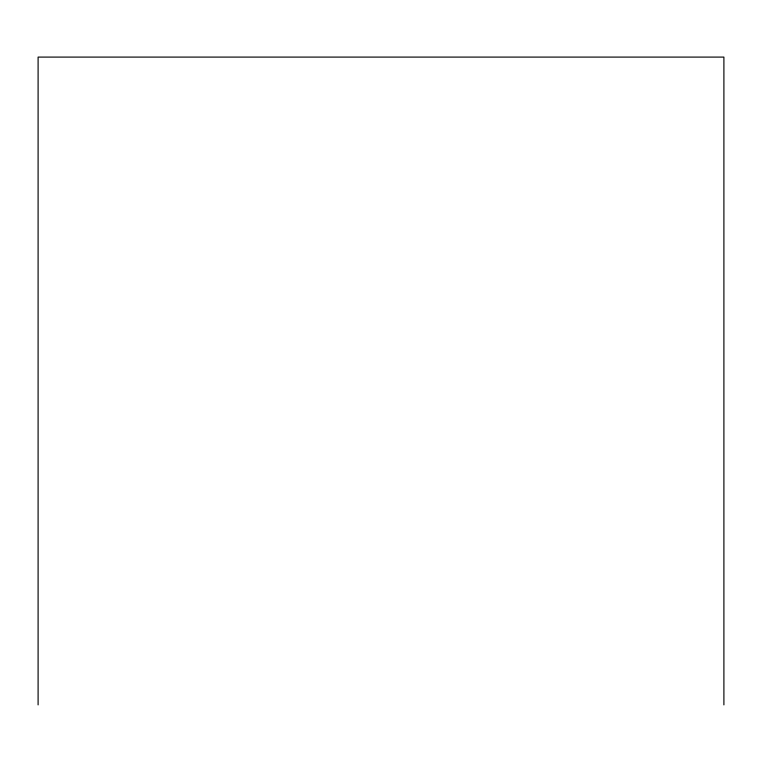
<?xml version="1.0" encoding="UTF-8"?>
<svg xmlns="http://www.w3.org/2000/svg" width="762" height="762" viewBox="0 0 762 762"><rect width="100%" height="100%" fill="white"/><g stroke="black" fill="none" stroke-linecap="round" stroke-linejoin="round"><path stroke-width="1.14" d="M723.9 704.907L723.9 57.093L38.1 57.093L38.1 704.907"/></g></svg>
